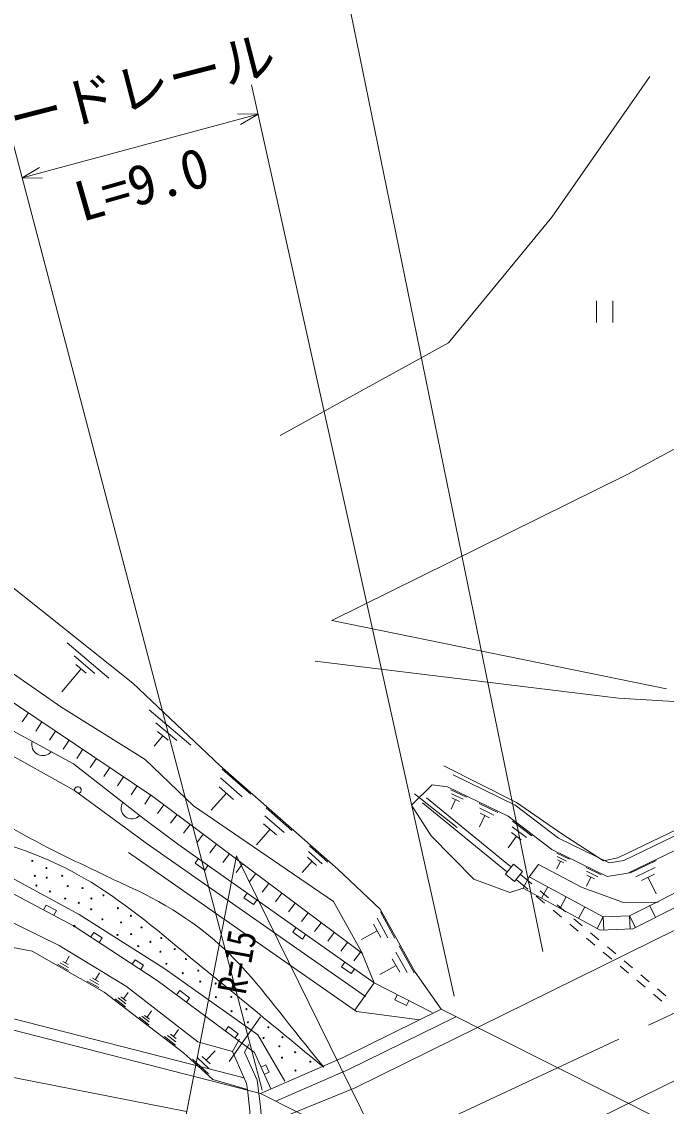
# Model space of a CAD drawing. Units: millimetres, scale not verified. Extents: x 40000 to 680000, y 20000 to 380000.
# Drawn here: x 238133 to 267648, y 270981 to 320621 of the extents above; entities that cross this region are included whole.
import ezdxf
from ezdxf.enums import TextEntityAlignment as Align

# ---------------------------------------------------------------- set-up
doc = ezdxf.new("R2010")
doc.units = ezdxf.units.MM
doc.header["$LTSCALE"] = 1000
doc.linetypes.add('CHAIN', pattern=[18.5, 12, -1.5, 3.5, -1.5])
for name, color, linetype, lineweight in [('M-BGD', 7, 'Continuous', 13), ('M-BMK', 2, 'CHAIN', 13), ('M-STR-HTXT', 7, 'Continuous', 13), ('M-STR-STR1', 1, 'Continuous', 13)]:
    doc.layers.add(name, color=color, linetype=linetype, lineweight=lineweight)
doc.styles.add('ＭＳ ゴシック', font='')
doc.styles.get('ＭＳ ゴシック').set_extended_font_data('MS Gothic')

msp = doc.modelspace()

# ---------------------------------------------------------------- linework, layer by layer
at = {"layer": 'M-BGD'}
for p, q in [((266900, 318108), (262412, 311674)), ((262412, 311674), (257671, 305916)), ((264444, 307848), (264444, 306848)), ((265194, 307848), (265194, 306848)), ((257671, 305916), (249966, 301683)), ((243221, 290348), (225739, 304275)), ((265884, 299905), (269778, 302022)), ((252337, 293216), (265884, 299905)), ((224782, 299756), (239927, 289268)), ((252337, 293216), (267662, 290084)), ((240220, 292190), (242127, 290574)), ((240535, 291595), (241489, 290787)), ((244140, 285167), (235077, 291242)), ((235077, 291242), (244140, 285167)), ((240850, 291000), (239966, 289956)), ((240612, 291202), (241089, 290798)), ((251575, 291354), (265460, 289660)), ((247206, 286573), (243221, 290348)), ((234657, 289830), (240509, 286654)), ((265460, 289660), (268254, 289491)), ((234107, 289021), (240550, 285441)), ((238438, 288989), (238159, 288574)), ((239927, 289268), (243787, 286849)), ((243965, 289130), (245872, 287514)), ((239061, 288572), (238782, 288157)), ((244280, 288535), (245234, 287727)), ((239684, 288154), (239405, 287739)), ((244595, 287940), (244194, 287467)), ((244357, 288142), (244834, 287738)), ((240307, 287737), (240028, 287321)), ((240930, 287319), (240651, 286904)), ((248314, 272282), (191098, 286900)), ((240509, 286654), (243707, 284158)), ((241553, 286901), (241274, 286486)), ((242176, 286484), (241897, 286068)), ((243787, 286849), (245993, 284736)), ((242799, 286066), (242520, 285651)), ((247243, 286009), (248227, 285145)), ((247311, 286413), (248619, 285263)), ((240550, 285441), (243884, 282993)), ((243422, 285649), (243143, 285233)), ((247176, 285605), (247830, 285028)), ((257785, 285472), (258498, 285129)), ((244044, 285231), (243766, 284816)), ((246448, 283435), (244140, 285167)), ((244140, 285167), (253731, 277970)), ((246815, 284532), (247505, 285319)), ((256119, 285288), (258078, 283736)), ((256671, 285104), (260519, 281962)), ((257793, 284587), (258001, 285018)), ((257806, 285287), (258342, 285032)), ((257823, 285102), (258180, 284930)), ((244648, 284786), (244348, 284386)), ((249328, 284644), (250498, 283611)), ((256481, 284872), (260329, 281730)), ((259078, 284843), (259935, 284426)), ((259104, 284622), (259743, 284310)), ((249069, 271573), (199229, 284307)), ((243707, 284158), (245322, 282943)), ((245248, 284336), (244948, 283936)), ((249271, 284280), (250146, 283508)), ((259088, 283777), (259338, 284293)), ((259125, 284397), (259551, 284188)), ((260608, 284033), (261490, 283366)), ((245848, 283885), (245548, 283485)), ((248880, 282952), (249504, 283660)), ((249209, 283916), (249794, 283400)), ((260563, 283514), (261002, 283181)), ((260588, 283774), (261249, 283276)), ((253870, 276013), (243884, 282993)), ((246448, 283435), (246147, 283035)), ((247047, 282985), (246747, 282585)), ((260410, 282817), (260785, 283350)), ((247647, 282535), (247347, 282135)), ((251260, 282647), (251894, 282084)), ((251305, 282906), (252151, 282160)), ((262630, 282569), (263210, 282288)), ((246072, 282107), (246216, 282312)), ((246519, 281792), (246072, 282107)), ((246519, 281792), (246663, 281996)), ((248247, 282085), (247947, 281685)), ((250981, 281687), (251426, 282198)), ((251215, 282382), (251638, 282009)), ((261375, 281487), (261803, 282055)), ((262636, 281844), (262808, 282196)), ((262647, 282419), (263083, 282206)), ((262659, 282264), (262952, 282123)), ((265978, 281650), (267180, 282227)), ((248847, 281635), (248547, 281235)), ((261493, 281160), (260971, 281596)), ((261090, 280959), (261375, 281487)), ((263978, 281913), (264667, 281580)), ((263987, 281058), (264190, 281474)), ((264000, 281738), (264515, 281483)), ((264016, 281558), (264358, 281386)), ((266245, 281485), (267144, 281918)), ((266507, 281315), (267108, 281604)), ((249447, 281184), (249147, 280784)), ((261308, 280923), (260778, 281365)), ((261936, 280501), (262222, 281028)), ((267186, 280707), (266810, 281459)), ((248307, 280528), (248452, 280732)), ((248754, 280212), (248307, 280528)), ((250047, 280734), (249747, 280334)), ((262076, 280282), (261692, 280602)), ((262260, 280519), (261876, 280839)), ((262783, 280042), (263069, 280569)), ((239255, 280191), (239138, 279970)), ((239255, 280191), (239721, 279945)), ((248754, 280212), (248899, 280416)), ((250647, 280284), (250347, 279884)), ((263028, 279878), (262644, 280198)), ((263630, 279583), (263916, 280111)), ((267149, 279630), (266880, 280166)), ((239721, 279945), (239605, 279723)), ((251247, 279834), (250946, 279434)), ((254402, 279596), (254900, 278696)), ((254557, 279878), (255225, 278675)), ((262844, 279641), (262460, 279961)), ((263795, 279237), (263411, 279557)), ((264477, 279125), (264763, 279652)), ((264789, 279053), (264763, 279652)), ((265986, 279105), (265960, 279704)), ((266230, 279168), (265960, 279704)), ((250543, 278948), (250687, 279153)), ((251846, 279384), (251546, 278984)), ((253688, 278610), (254411, 279016)), ((254242, 279314), (254575, 278713)), ((263611, 279000), (263227, 279320)), ((241435, 278941), (241298, 278732)), ((241435, 278941), (241815, 278691)), ((241815, 278691), (241678, 278482)), ((250990, 278632), (250543, 278948)), ((250990, 278632), (251134, 278837)), ((252446, 278934), (252146, 278534)), ((264379, 278359), (263995, 278679)), ((264563, 278596), (264179, 278916)), ((253046, 278483), (252746, 278083)), ((253646, 278033), (253346, 277633)), ((255262, 278029), (255780, 277104)), ((255423, 278321), (256109, 277088)), ((265146, 277718), (264762, 278038)), ((265330, 277955), (264947, 278275)), ((240271, 277336), (239890, 277548)), ((240264, 277471), (240011, 277611)), ((240311, 277845), (240140, 277543)), ((243335, 277692), (243198, 277483)), ((243335, 277692), (243715, 277443)), ((252778, 277369), (252923, 277573)), ((255102, 277737), (255445, 277121)), ((266098, 277314), (265714, 277634)), ((240279, 277196), (239769, 277480)), ((241692, 277089), (241516, 276777)), ((243715, 277443), (243578, 277234)), ((253226, 277053), (252778, 277369)), ((253226, 277053), (253370, 277257)), ((254533, 277018), (255276, 277429)), ((265914, 277077), (265530, 277397)), ((241659, 276414), (241129, 276709)), ((241652, 276559), (241256, 276782)), ((241644, 276699), (241382, 276849)), ((254264, 276625), (253381, 275376)), ((254264, 276625), (254262, 276622)), ((266681, 276436), (266298, 276756)), ((266866, 276673), (266482, 276993)), ((243015, 276188), (242799, 275902)), ((245376, 276276), (245227, 276075)), ((245376, 276276), (245821, 275946)), ((255215, 275861), (255328, 276084)), ((267449, 275795), (267065, 276115)), ((267633, 276032), (267249, 276352)), ((242887, 275530), (242409, 275895)), ((242905, 275670), (242545, 275947)), ((242918, 275810), (242676, 275995)), ((245821, 275946), (245672, 275746)), ((255747, 275590), (255215, 275861)), ((255747, 275590), (255860, 275813)), ((243957, 274715), (243513, 275053)), ((243969, 274845), (243639, 275101)), ((243982, 274974), (243760, 275144)), ((244074, 275353), (243873, 275061)), ((247630, 273038), (249068, 275083)), ((247601, 274628), (247452, 274427)), ((247601, 274628), (248045, 274298)), ((245179, 273781), (244667, 274171)), ((245192, 273931), (244808, 274228)), ((245205, 274081), (244949, 274281)), ((245313, 274489), (245077, 274183)), ((248045, 274298), (247897, 274097)), ((231053, 273603), (245685, 270739)), ((246985, 273522), (246581, 273089)), ((246679, 272462), (245952, 273131)), ((246724, 272692), (246178, 273192)), ((246763, 272921), (246399, 273253)), ((249313, 272875), (249085, 272773)), ((249462, 272543), (249234, 272440)), ((249313, 272875), (249462, 272543))]:
    msp.add_line(p, q, dxfattribs=at)
for points in [[(323651, 299982), (323378, 298781), (321219, 298432), (312773, 297558), (306276, 296716), (301246, 295788), (295497, 294485), (290848, 293272), (285211, 291259), (278171, 288471), (272386, 285689), (265433, 282352), (264774, 282219), (262859, 283456), (260793, 284884), (257458, 286560)], [(257626, 285608), (260410, 284254), (262402, 282733), (264945, 281500), (265880, 281656), (272780, 284982), (278474, 287676), (285310, 290305), (291062, 292407), (295703, 293577), (301392, 295013), (306337, 295844), (312919, 296729), (321146, 297555), (323962, 297796), (324366, 298348), (324491, 299897)], [(257888, 286147), (260726, 284768), (262718, 283246), (265035, 282123), (265697, 282233), (272521, 285524), (278238, 288228), (285099, 290867), (290885, 292982), (295556, 294159), (301268, 295600), (306247, 296437), (312849, 297325), (321091, 298153), (323639, 298370), (323781, 298565), (323893, 299945)], [(328536, 295955), (326296, 295522), (318236, 295131), (313706, 294887), (311143, 294655), (307118, 294158), (304248, 293716), (299606, 292816), (295322, 291791), (291751, 290810), (287890, 289553), (284064, 288198), (279971, 286508), (277070, 285210), (272402, 282938), (265960, 279704), (264763, 279652), (261375, 281487)], [(328652, 295367), (326368, 294925), (318267, 294532), (313749, 294288), (311207, 294058), (307200, 293564), (304351, 293125), (299733, 292229), (295471, 291210), (291923, 290235), (288083, 288985), (284279, 287637), (280208, 285957), (277324, 284666), (272668, 282400), (266115, 279110), (264623, 279046), (261090, 280959)], [(329144, 294095), (320281, 293705), (312650, 293224), (304679, 292203), (297584, 290748), (290314, 288743), (283285, 286233), (277137, 283522), (253406, 271824), (250281, 270559)], [(191221, 287967), (197922, 286582), (203008, 285505), (206015, 285018), (210732, 283941), (215340, 282890), (218489, 281996), (225086, 280105), (234042, 278958), (238612, 278081), (241915, 276208)], [(330694, 287963), (322477, 287641), (315227, 287252), (308223, 286501), (303517, 285726), (297358, 284372), (290852, 282429), (284616, 280115), (279872, 277974), (260664, 268533), (260123, 268023), (259819, 267037), (259822, 266091), (260327, 265600), (261336, 264914), (271517, 261220)], [(247206, 286573), (252602, 281833), (254544, 280002), (256151, 277119), (257335, 275421)], [(261090, 280959), (260490, 280765), (258833, 281382), (256879, 283363), (255974, 284762), (256924, 285699), (257626, 285608)], [(245993, 284736), (252415, 280357), (253696, 278058), (254264, 276625)], [(231815, 284343), (236195, 282225), (240766, 279754), (244693, 277270), (248946, 274249), (250176, 272127)], [(249533, 271775), (248786, 273438), (244338, 276734), (240538, 279231), (235873, 281692), (231465, 283669)], [(231213, 282579), (235666, 280386), (239849, 278344), (242925, 276461), (246197, 273939), (247779, 273488)], [(256343, 274933), (253459, 275322), (243022, 282591)], [(245322, 282943), (254264, 276625), (256924, 275272)], [(267275, 280329), (265688, 280304), (263802, 280998), (261803, 282055)], [(248466, 271755), (246887, 272204), (245549, 273435), (241915, 276208)], [(248104, 274056), (247779, 273488), (248426, 272031), (248466, 271755)], [(248538, 273807), (248339, 273459), (248911, 272171), (248960, 271826)], [(248466, 271755), (248571, 270906), (249139, 263983)], [(248962, 271817), (249069, 270958), (249637, 264025)]]:
    msp.add_lwpolyline(points, dxfattribs=at)
msp.add_lwpolyline([(260281, 281606), (260648, 282058), (261060, 281722), (260693, 281271)], close=True, dxfattribs=at)
for centre, radius in [((238619, 282212), 25), ((238736, 281531), 25), ((239265, 281886), 25), ((239282, 281443), 25), ((239988, 281533), 25), ((238806, 281087), 25), ((240240, 281059), 25), ((240916, 280968), 25), ((239427, 280814), 25), ((240125, 280488), 25), ((241324, 280491), 25), ((241875, 280637), 25), ((240747, 280293), 25), ((241315, 279996), 25), ((242541, 280050), 25), ((241828, 279543), 25), ((243134, 279700), 25), ((240538, 279231), 37.5), ((240538, 279231), 37.5), ((240538, 279231), 12.5), ((242685, 279396), 25), ((243620, 279169), 25), ((242518, 278825), 25), ((243145, 278865), 25), ((244024, 278510), 25), ((244523, 278683), 25), ((243473, 278312), 25), ((244485, 278058), 25), ((245139, 278175), 25), ((244761, 277505), 25), ((245652, 277722), 25), ((245509, 277073), 25), ((246216, 277190), 25), ((246310, 276693), 25), ((247013, 276601), 25), ((247731, 275988), 25), ((247027, 275975), 25), ((247745, 275335), 25), ((248424, 275427), 25), ((248491, 274826), 25), ((249426, 274599), 25), ((249208, 274108), 25), ((250069, 274144), 25), ((249931, 273729), 25), ((250051, 273205), 25), ((250655, 273454), 25), ((251351, 273024), 25), ((250666, 272620), 25)]:
    msp.add_circle(centre, radius, dxfattribs=at)
for centre, radius, start, end in [((239105, 287544), 512, 164.1953, 318.8345), ((240706, 285452), 156, 290.4755, 184.2153), ((243182, 284630), 495, 147.6994, 316.3561)]:
    msp.add_arc(centre, radius, start, end, dxfattribs=at)
for points, knots in [([(213419, 292673), (214036, 292673), (214243, 292640), (214768, 292579), (216179, 292413), (216900, 291974), (218255, 291545), (219987, 290997), (220958, 290693), (222671, 290088), (224210, 289544), (225027, 289115), (226577, 288603), (228058, 288115), (228952, 288055), (230428, 287551), (231715, 287112), (232409, 286784), (233625, 286174), (235542, 285213), (236456, 284386), (238336, 283352), (239754, 282572), (240587, 282209), (242042, 281501), (242824, 281120), (243284, 280952), (244050, 280541), (247868, 278494), (248838, 276554), (251963, 272770)], [0, 0, 0, 0, 1, 1, 1, 2, 2, 2, 3, 3, 3, 4, 4, 4, 5, 5, 5, 6, 6, 6, 7, 7, 7, 8, 8, 8, 9, 9, 9, 10, 10, 10, 10]), ([(231815, 284343), (234899, 283710), (237983, 283076), (240661, 281609), (242404, 280654), (243975, 279345), (245533, 278060), (246632, 277153), (247725, 276257), (248819, 275358), (249866, 274498), (250915, 273634), (251963, 272770)], [0, 0, 0, 0, 1, 1, 1, 2, 2, 2, 3, 3, 3, 4, 4, 4, 4])]:
    msp.add_open_spline(points, degree=3, knots=knots, dxfattribs=at)
at = {"layer": 'M-BMK'}
msp.add_line((254595, 268976), (278479, 280136), dxfattribs=at)
at = {"layer": 'M-STR-HTXT'}
for p, q in [((249144, 271715), (233207, 332239)), ((261989, 278061), (251903, 327384)), ((257939, 276027), (248654, 317732)), ((238148, 313474), (248953, 316390)), ((248953, 316390), (248019, 316397)), ((248953, 316390), (248149, 315914)), ((238148, 313474), (238952, 313949)), ((238148, 313474), (239083, 313467)), ((247975, 282442), (245094, 267722)), ((254595, 268976), (247975, 282442))]:
    msp.add_line(p, q, dxfattribs=at)
at = {"layer": 'M-STR-STR1'}
for p, q in [((257335, 275421), (267601, 270270)), ((261615, 265253), (249069, 271573))]:
    msp.add_line(p, q, dxfattribs=at)
for points in [[(249069, 271573), (252846, 273214), (257335, 275421)], [(249767, 271222), (253098, 272670), (258008, 275083)]]:
    msp.add_lwpolyline(points, dxfattribs=at)

# ---------------------------------------------------------------- texts
at = {"layer": 'M-STR-HTXT', "style": 'ＭＳ ゴシック'}
for s, rotation, p in [('ガードレール', 14.444, (242789, 315929)), ('L=9.0', 15.966, (244038, 311781))]:
    msp.add_text(s, height=1833, rotation=rotation, dxfattribs=at).set_placement(p, align=Align.BOTTOM_CENTER)
at = {"layer": 'M-STR-HTXT', "style": 'ＭＳ ゴシック', "width": 0.8}
msp.add_text('R=15', height=1320, rotation=79.724, dxfattribs=at).set_placement((249029, 277402), align=Align.BOTTOM_CENTER)

doc.saveas('drawing.dxf')
